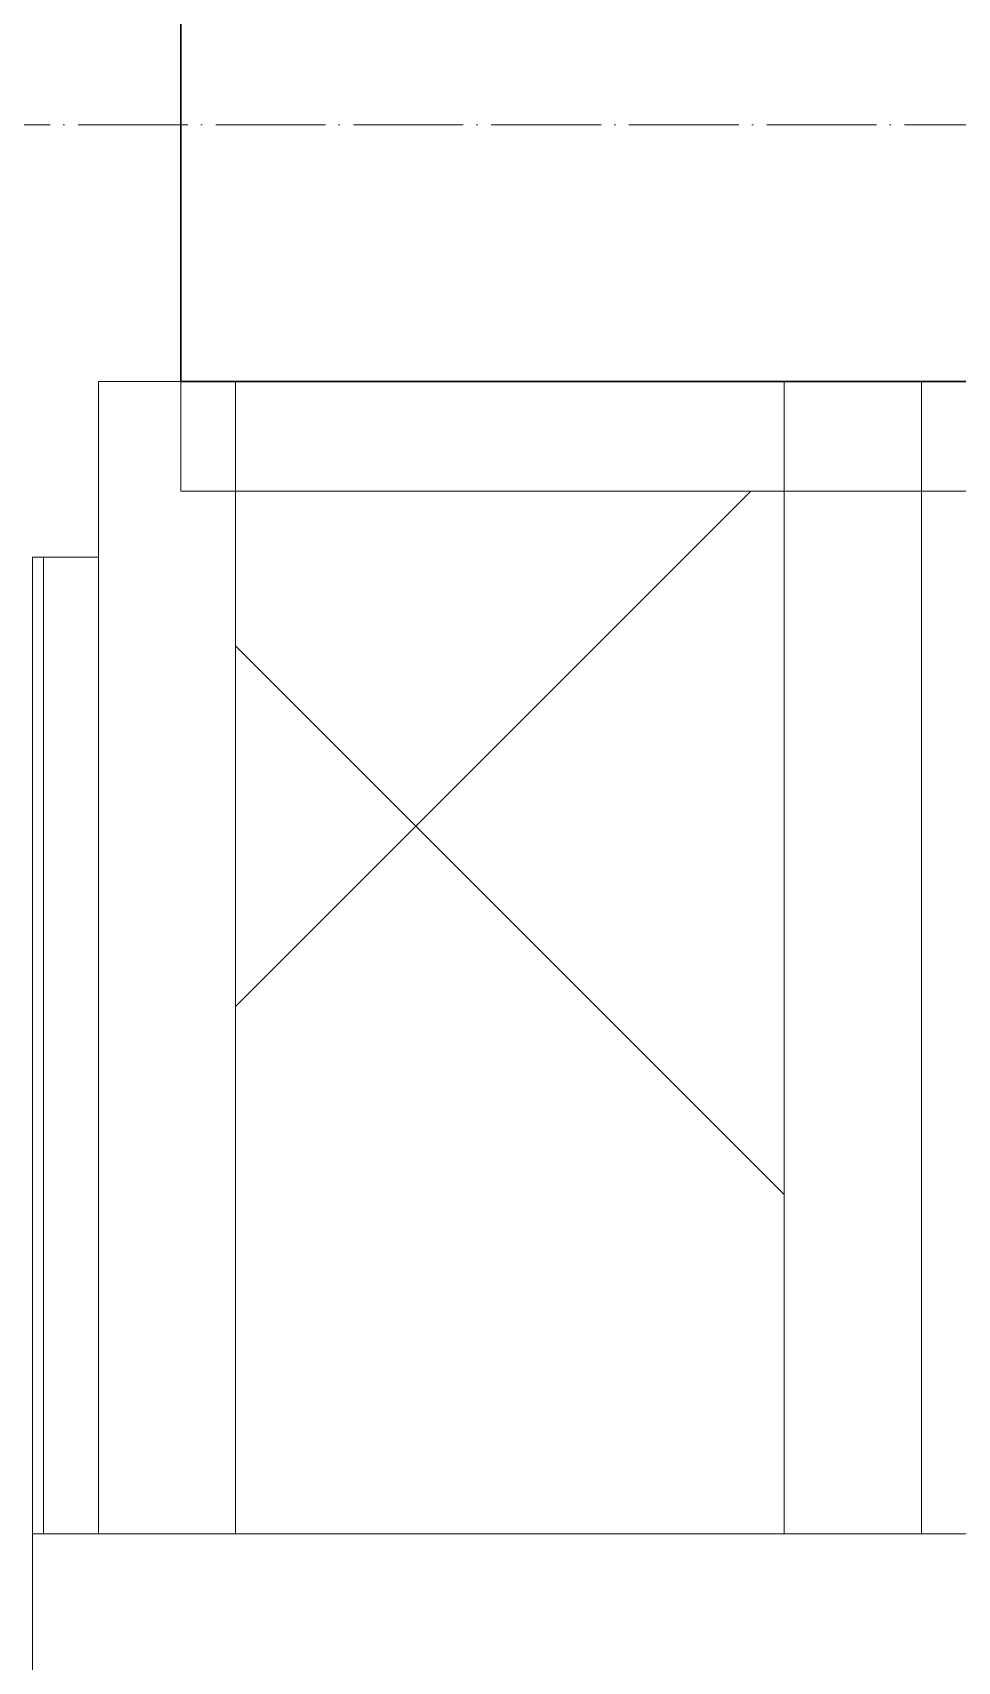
# Model space of a CAD drawing. Header units: millimetres. Extents: x -10051 to 73829, y -4843 to 44223.
# Drawn here: x 36523 to 36691.6, y 8015 to 8311.8 of the extents above; entities that cross this region are included whole.
import ezdxf

# ---------------------------------------------------------------- set-up
doc = ezdxf.new("R2010")
doc.units = ezdxf.units.MM
doc.linetypes.add('ADSK_Линия сетки', pattern=[25, 20, -2.5, 0, -2.5])
for name, color, linetype, lineweight in [('Оси', 7, 'Continuous', 9), ('Стены внутренние', 7, 'Continuous', 18), ('Стены наружные', 7, 'Continuous', 18), ('Стены несущие', 7, 'Continuous', 30), ('Стены отделка', 7, 'Continuous', 30), ('Стены штриховка', 7, 'Continuous', 9)]:
    doc.layers.add(name, color=color, linetype=linetype, lineweight=lineweight)

msp = doc.modelspace()

# ---------------------------------------------------------------- hatches: boundary and pattern name
at = {"layer": 'Стены внутренние', "lineweight": 9}
h = msp.add_hatch(dxfattribs=at)
h.set_pattern_fill('FP_3', color=256, style=0, pattern_type=2)
h.set_pattern_definition([(45, (0, 0), (-106.066, 106.066), []), (135, (0, 0), (-106.066, -106.066), [])])
h.paths.add_polyline_path([(36560, 4803.238), (36660, 4803.238), (36660, 6968.238), (36560, 6968.238), (36560, 5662.91)])
h.paths.add_polyline_path([(36560, 8038.238), (36660, 8038.238), (36660, 8228.238), (36560, 8228.238), (36560, 8064.313)])

# ---------------------------------------------------------------- linework, layer by layer
at = {"layer": 'Оси', "linetype": 'ADSK_Линия сетки'}
msp.add_line((-9251.096, 8295), (56004.853, 8295), dxfattribs=at)
at = {"layer": 'Стены наружные'}
msp.add_line((36523, 8038.238), (36523, 6968.238), dxfattribs=at)
at = {"layer": 'Стены несущие'}
for q in [(36550, 8758.238), (38699.5, 8248.238)]:
    msp.add_line((36550, 8248.238), q, dxfattribs=at)
at = {"layer": 'Стены отделка', "lineweight": 9}
for p, q in [((36535, 8216.238), (36535, 8248.238)), ((36535, 8248.238), (36550, 8248.238)), ((36550, 8228.238), (36550, 8248.238)), ((36685, 8248.238), (36685, 8218.238)), ((38699.5, 8228.238), (36550, 8228.238)), ((36523, 8038.238), (36523, 8216.238)), ((36523, 8216.238), (36535, 8216.238)), ((36697, 8038.238), (36523, 8038.238))]:
    msp.add_line(p, q, dxfattribs=at)
at = {"layer": 'Стены штриховка'}
for p, q in [((36560, 8038.238), (36560, 8248.238)), ((36660, 8038.238), (36660, 8248.238)), ((36525, 8038.238), (36525, 8216.238)), ((36535, 8038.238), (36535, 8216.238)), ((36685, 8038.238), (36685, 8218.238))]:
    msp.add_line(p, q, dxfattribs=at)

doc.saveas('drawing.dxf')
